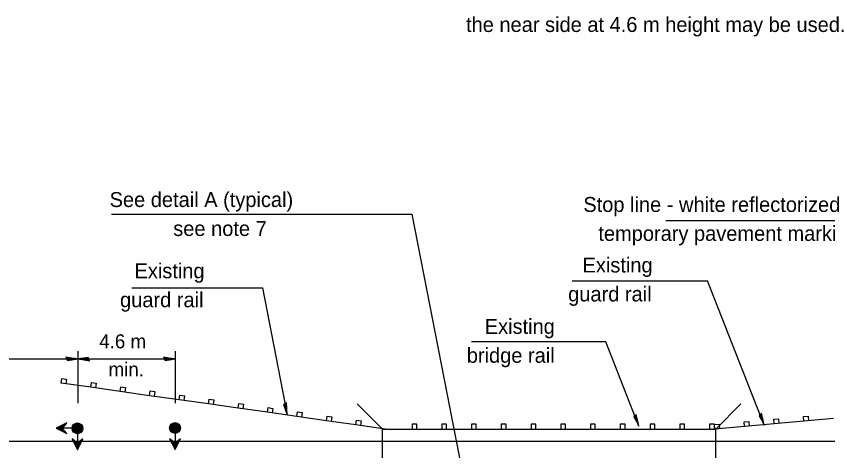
# Model space of a CAD drawing. Extents: x 52832 to 54215, y 64481 to 66497.
# Drawn here: x 53081.7 to 53202.1, y 65581.1 to 65645.6 of the extents above; entities that cross this region are included whole.
import ezdxf

# ---------------------------------------------------------------- set-up
doc = ezdxf.new("R2010")
doc.units = 0
for name, color, linetype in [('Design_EX_Roadway Dimensions', 7, 'Continuous'), ('Design_PR_EOP', 7, 'Continuous'), ('Sheets_General Details', 7, 'Continuous'), ('Stage_Construction Traffic Control', 7, 'Continuous'), ('Topo_Bridge Structures', 7, 'Continuous'), ('Topo_Guardrail', 7, 'Continuous')]:
    doc.layers.add(name, color=color, linetype=linetype)

msp = doc.modelspace()

# ---------------------------------------------------------------- linework, layer by layer
at = {"layer": 'Design_EX_Roadway Dimensions'}
for p, q in [((53095.88, 65616.24), (53140.4, 65616.24)), ((53140.4, 65616.24), (53148.5, 65574.68)), ((53178.07, 65615.28), (53227.63, 65615.28)), ((53164.2, 65606.33), (53184.25, 65606.33)), ((53192.66, 65584.93), (53184.25, 65606.33)), ((53098.9, 65605.3), (53118.23, 65605.3)), ((53118.23, 65605.3), (53121.89, 65586.47)), ((53169.17, 65597.27), (53149.25, 65597.27)), ((53174.08, 65584.77), (53169.17, 65597.27)), ((53090.86, 65595.9), (53090.86, 65588.19)), ((53105.32, 65595.9), (53105.32, 65588.19)), ((53059.03, 65594.75), (53105.32, 65594.75))]:
    msp.add_line(p, q, dxfattribs=at)
for points in [[(53089.23, 65594.77), (53089.29, 65594.53), (53089.97, 65594.63), (53090.86, 65594.75), (53089.92, 65594.87), (53089.09, 65595.02), (53089.23, 65594.77), (53089.31, 65594.61), (53090.26, 65594.75), (53089.22, 65594.93), (53089.37, 65594.73), (53089.81, 65594.75), (53089.39, 65594.82)], [(53092.48, 65594.72), (53092.42, 65594.96), (53091.74, 65594.86), (53090.86, 65594.75), (53091.8, 65594.62), (53092.62, 65594.47), (53092.48, 65594.72), (53092.4, 65594.88), (53091.45, 65594.74), (53092.49, 65594.56), (53092.34, 65594.77), (53091.9, 65594.74), (53092.32, 65594.67)], [(53103.7, 65594.77), (53103.76, 65594.53), (53104.44, 65594.63), (53105.32, 65594.75), (53104.38, 65594.87), (53103.56, 65595.02), (53103.7, 65594.77), (53103.77, 65594.61), (53104.73, 65594.75), (53103.68, 65594.93), (53103.84, 65594.73), (53104.28, 65594.75), (53103.86, 65594.82)], [(53121.61, 65588.06), (53121.38, 65587.96), (53121.61, 65587.31), (53121.89, 65586.47), (53121.84, 65587.42), (53121.82, 65588.25), (53121.61, 65588.06), (53121.46, 65587.96), (53121.78, 65587.05), (53121.76, 65588.11), (53121.59, 65587.92), (53121.7, 65587.49), (53121.68, 65587.92)], [(53173.51, 65586.28), (53173.3, 65586.14), (53173.65, 65585.55), (53174.08, 65584.77), (53173.86, 65585.69), (53173.69, 65586.51), (53173.51, 65586.28), (53173.39, 65586.16), (53173.86, 65585.32), (53173.65, 65586.36), (53173.52, 65586.14), (53173.7, 65585.74), (53173.61, 65586.16)], [(53192.09, 65586.44), (53191.89, 65586.3), (53192.23, 65585.71), (53192.66, 65584.93), (53192.44, 65585.85), (53192.27, 65586.67), (53192.09, 65586.44), (53191.97, 65586.32), (53192.44, 65585.48), (53192.24, 65586.52), (53192.1, 65586.3), (53192.29, 65585.9), (53192.19, 65586.32)]]:
    msp.add_lwpolyline(points, dxfattribs=at)
at = {"layer": 'Design_PR_EOP'}
msp.add_line((52918.09, 65582.56), (53431, 65582.56), dxfattribs=at)
at = {"layer": 'Stage_Construction Traffic Control'}
for p, q in [((53089.22, 65585.24), (53087.63, 65584.45)), ((53088.54, 65584.45), (53089.22, 65585.24)), ((53087.63, 65584.45), (53089.22, 65583.65)), ((53089.22, 65583.65), (53088.54, 65584.45)), ((53090.02, 65584.45), (53088.56, 65584.45)), ((53090.81, 65582.17), (53090.01, 65582.86)), ((53090.01, 65582.86), (53090.81, 65581.27)), ((53090.81, 65583.65), (53090.81, 65582.19)), ((53090.81, 65581.27), (53091.6, 65582.86)), ((53091.6, 65582.86), (53090.81, 65582.17)), ((53105.28, 65582.22), (53104.48, 65582.9)), ((53104.48, 65582.9), (53105.28, 65581.32)), ((53105.28, 65583.7), (53105.28, 65582.24)), ((53105.28, 65581.32), (53106.07, 65582.9)), ((53106.07, 65582.9), (53105.28, 65582.22))]:
    msp.add_line(p, q, dxfattribs=at)
for points in [[(53089.13, 65583.73), (53087.71, 65584.45), (53089.13, 65585.17), (53088.5, 65584.44), (53089.09, 65583.76), (53087.79, 65584.45), (53089.02, 65585.09), (53088.47, 65584.44), (53088.99, 65583.84), (53087.88, 65584.44), (53088.92, 65584.99), (53088.41, 65584.44), (53088.87, 65583.94), (53087.96, 65584.45), (53088.79, 65584.88), (53088.39, 65584.44), (53088.76, 65584.03), (53088.03, 65584.44), (53088.68, 65584.79), (53088.35, 65584.44), (53088.66, 65584.12), (53088.11, 65584.44), (53088.57, 65584.7), (53088.33, 65584.45), (53088.54, 65584.22), (53088.18, 65584.44), (53088.45, 65584.61), (53088.32, 65584.45), (53088.41, 65584.33), (53088.24, 65584.44), (53088.35, 65584.52), (53088.31, 65584.44), (53088.33, 65584.4), (53088.28, 65584.44), (53088.3, 65584.46)], [(53091.21, 65585.12), (53091.41, 65584.92), (53091.56, 65584.59), (53091.54, 65584.24), (53091.37, 65583.95), (53091.15, 65583.76), (53090.69, 65583.7), (53090.3, 65583.87), (53090.07, 65584.25), (53090.07, 65584.62), (53090.23, 65584.96), (53090.51, 65585.16), (53090.78, 65585.2), (53091.13, 65585.14), (53091.36, 65584.91), (53091.51, 65584.6), (53091.5, 65584.27), (53091.36, 65584.05), (53091.16, 65583.79), (53090.86, 65583.76), (53090.57, 65583.77), (53090.33, 65583.89), (53090.11, 65584.26), (53090.1, 65584.62), (53090.26, 65584.95), (53090.52, 65585.13), (53090.78, 65585.17), (53091.12, 65585.11), (53091.33, 65584.89), (53091.46, 65584.6), (53091.46, 65584.27), (53091.3, 65584.01), (53091.14, 65583.82), (53090.85, 65583.81), (53090.6, 65583.79), (53090.36, 65583.93), (53090.15, 65584.28), (53090.15, 65584.62), (53090.29, 65584.93), (53090.54, 65585.1), (53090.78, 65585.14), (53091.11, 65585.04), (53091.29, 65584.87), (53091.43, 65584.57), (53091.41, 65584.26), (53091.27, 65584.03), (53091.11, 65583.89), (53090.89, 65583.85), (53090.62, 65583.83), (53090.44, 65583.96), (53090.22, 65584.29), (53090.22, 65584.62), (53090.34, 65584.92), (53090.59, 65585.06), (53090.79, 65585.12), (53091.08, 65584.99), (53091.26, 65584.85), (53091.39, 65584.55), (53091.37, 65584.27), (53091.24, 65584.06), (53091.08, 65583.93), (53090.85, 65583.89), (53090.63, 65583.88), (53090.48, 65584.01), (53090.26, 65584.3), (53090.26, 65584.61), (53090.38, 65584.9), (53090.61, 65585.04), (53090.81, 65585.04), (53091.06, 65584.96), (53091.22, 65584.85), (53091.34, 65584.53), (53091.32, 65584.3), (53091.2, 65584.09), (53091.06, 65583.98), (53090.84, 65583.93), (53090.64, 65583.93), (53090.51, 65584.04), (53090.3, 65584.32), (53090.31, 65584.62), (53090.43, 65584.89), (53090.61, 65585), (53090.84, 65584.99), (53091.04, 65584.91), (53091.17, 65584.81), (53091.31, 65584.53), (53091.29, 65584.31), (53091.18, 65584.14), (53091.06, 65584.04), (53090.94, 65583.97), (53090.84, 65583.96), (53090.68, 65583.97), (53090.53, 65584.09), (53090.4, 65584.26), (53090.35, 65584.42), (53090.38, 65584.64), (53090.44, 65584.84), (53090.65, 65584.97), (53090.83, 65584.95), (53091.03, 65584.86), (53091.18, 65584.72)], [(53091.48, 65584.05), (53091.29, 65583.84), (53090.95, 65583.7), (53090.6, 65583.71), (53090.32, 65583.89), (53090.12, 65584.1), (53090.07, 65584.56), (53090.24, 65584.95), (53090.61, 65585.18), (53090.99, 65585.19), (53091.32, 65585.02), (53091.52, 65584.75), (53091.57, 65584.48), (53091.51, 65584.12), (53091.28, 65583.9), (53090.96, 65583.75), (53090.63, 65583.76), (53090.42, 65583.89), (53090.16, 65584.1), (53090.12, 65584.39), (53090.14, 65584.69), (53090.26, 65584.92), (53090.63, 65585.15), (53090.99, 65585.15), (53091.31, 65585), (53091.5, 65584.74), (53091.53, 65584.48), (53091.47, 65584.13), (53091.25, 65583.92), (53090.96, 65583.8), (53090.63, 65583.8), (53090.38, 65583.96), (53090.19, 65584.12), (53090.17, 65584.4), (53090.16, 65584.65), (53090.3, 65584.89), (53090.64, 65585.1), (53090.99, 65585.1), (53091.3, 65584.96), (53091.46, 65584.71), (53091.51, 65584.48), (53091.41, 65584.15), (53091.24, 65583.96), (53090.94, 65583.82), (53090.63, 65583.84), (53090.39, 65583.98), (53090.26, 65584.14), (53090.22, 65584.37), (53090.2, 65584.64), (53090.33, 65584.81), (53090.65, 65585.04), (53090.99, 65585.04), (53091.28, 65584.92), (53091.43, 65584.67), (53091.48, 65584.46), (53091.36, 65584.18), (53091.21, 65584), (53090.92, 65583.87), (53090.63, 65583.88), (53090.42, 65584.02), (53090.3, 65584.17), (53090.26, 65584.4), (53090.25, 65584.62), (53090.37, 65584.77), (53090.66, 65584.99), (53090.98, 65585), (53091.26, 65584.88), (53091.4, 65584.65), (53091.41, 65584.44), (53091.33, 65584.19), (53091.21, 65584.03), (53090.9, 65583.91), (53090.66, 65583.93), (53090.45, 65584.06), (53090.35, 65584.19), (53090.29, 65584.42), (53090.3, 65584.62), (53090.41, 65584.75), (53090.69, 65584.95), (53090.99, 65584.95), (53091.25, 65584.83), (53091.36, 65584.64), (53091.36, 65584.42), (53091.27, 65584.22), (53091.17, 65584.08), (53090.9, 65583.95), (53090.68, 65583.97), (53090.51, 65584.08), (53090.4, 65584.2), (53090.33, 65584.32), (53090.32, 65584.42), (53090.33, 65584.58), (53090.45, 65584.73), (53090.63, 65584.85), (53090.78, 65584.9), (53091, 65584.88), (53091.2, 65584.81), (53091.33, 65584.6), (53091.31, 65584.43), (53091.22, 65584.23), (53091.09, 65584.08)], [(53105.67, 65585.17), (53105.88, 65584.97), (53106.03, 65584.63), (53106.01, 65584.29), (53105.83, 65584), (53105.61, 65583.81), (53105.16, 65583.75), (53104.77, 65583.92), (53104.54, 65584.3), (53104.53, 65584.67), (53104.7, 65585), (53104.97, 65585.21), (53105.24, 65585.25), (53105.6, 65585.19), (53105.82, 65584.96), (53105.97, 65584.64), (53105.96, 65584.31), (53105.83, 65584.1), (53105.62, 65583.84), (53105.33, 65583.81), (53105.03, 65583.82), (53104.8, 65583.94), (53104.58, 65584.31), (53104.57, 65584.67), (53104.72, 65585), (53104.98, 65585.18), (53105.24, 65585.21), (53105.59, 65585.16), (53105.8, 65584.93), (53105.92, 65584.64), (53105.92, 65584.31), (53105.76, 65584.06), (53105.6, 65583.87), (53105.32, 65583.85), (53105.07, 65583.84), (53104.83, 65583.98), (53104.62, 65584.33), (53104.62, 65584.67), (53104.76, 65584.98), (53105.01, 65585.14), (53105.24, 65585.19), (53105.58, 65585.09), (53105.76, 65584.92), (53105.9, 65584.62), (53105.88, 65584.31), (53105.74, 65584.07), (53105.58, 65583.94), (53105.36, 65583.9), (53105.08, 65583.88), (53104.91, 65584.01), (53104.68, 65584.33), (53104.68, 65584.67), (53104.81, 65584.97), (53105.06, 65585.11), (53105.26, 65585.17), (53105.54, 65585.04), (53105.72, 65584.89), (53105.85, 65584.6), (53105.84, 65584.31), (53105.7, 65584.1), (53105.55, 65583.98), (53105.32, 65583.94), (53105.1, 65583.93), (53104.95, 65584.05), (53104.73, 65584.35), (53104.72, 65584.66), (53104.84, 65584.94), (53105.07, 65585.08), (53105.28, 65585.09), (53105.53, 65585.01), (53105.69, 65584.9), (53105.81, 65584.58), (53105.79, 65584.35), (53105.67, 65584.14), (53105.53, 65584.03), (53105.3, 65583.98), (53105.1, 65583.98), (53104.97, 65584.09), (53104.77, 65584.37), (53104.77, 65584.67), (53104.89, 65584.93), (53105.08, 65585.05), (53105.3, 65585.04), (53105.5, 65584.95), (53105.64, 65584.86), (53105.77, 65584.58), (53105.75, 65584.36), (53105.64, 65584.19), (53105.53, 65584.09), (53105.4, 65584.02), (53105.31, 65584), (53105.14, 65584.02), (53105, 65584.14), (53104.87, 65584.31), (53104.82, 65584.46), (53104.84, 65584.68), (53104.91, 65584.88), (53105.12, 65585.02), (53105.29, 65585), (53105.49, 65584.9), (53105.64, 65584.77)], [(53091.09, 65584.08), (53090.89, 65583.98), (53090.68, 65584.02), (53090.51, 65584.19), (53090.41, 65584.29), (53090.37, 65584.43), (53090.41, 65584.56), (53090.48, 65584.69), (53090.62, 65584.78), (53090.8, 65584.85), (53090.95, 65584.85), (53091.1, 65584.81), (53091.19, 65584.7), (53091.3, 65584.44), (53091.16, 65584.23), (53091, 65584.09), (53090.85, 65584.05), (53090.66, 65584.08), (53090.54, 65584.23), (53090.47, 65584.38), (53090.49, 65584.51), (53090.56, 65584.64), (53090.69, 65584.72), (53090.85, 65584.75), (53090.99, 65584.75), (53091.2, 65584.6), (53091.25, 65584.44), (53091.14, 65584.29), (53091.04, 65584.18), (53090.9, 65584.13), (53090.7, 65584.14), (53090.57, 65584.2), (53090.48, 65584.29), (53090.45, 65584.38), (53090.47, 65584.59), (53090.53, 65584.67), (53090.68, 65584.75), (53090.85, 65584.78), (53091.01, 65584.78), (53091.14, 65584.78), (53091.24, 65584.71), (53091.3, 65584.59), (53091.17, 65584.45), (53091.14, 65584.32), (53091.01, 65584.22), (53090.79, 65584.17), (53090.62, 65584.2), (53090.54, 65584.3), (53090.54, 65584.41), (53090.57, 65584.52), (53090.64, 65584.62), (53090.8, 65584.67), (53090.95, 65584.68), (53091.14, 65584.58), (53091.15, 65584.49), (53091.11, 65584.38), (53090.93, 65584.28), (53090.77, 65584.2), (53090.63, 65584.25), (53090.59, 65584.35), (53090.6, 65584.45), (53090.66, 65584.55), (53090.92, 65584.62), (53091.1, 65584.52), (53091.09, 65584.42), (53090.93, 65584.33), (53090.74, 65584.27), (53090.64, 65584.34), (53090.68, 65584.46), (53090.88, 65584.51), (53091.01, 65584.49), (53090.79, 65584.34), (53090.77, 65584.43), (53090.73, 65584.52), (53090.93, 65584.54), (53091.05, 65584.44), (53090.91, 65584.38)], [(53091.18, 65584.72), (53091.27, 65584.52), (53091.23, 65584.32), (53091.06, 65584.14), (53090.96, 65584.04), (53090.83, 65584.01), (53090.69, 65584.04), (53090.57, 65584.11), (53090.48, 65584.25), (53090.41, 65584.44), (53090.41, 65584.59), (53090.44, 65584.74), (53090.56, 65584.82), (53090.82, 65584.94), (53091.03, 65584.79), (53091.16, 65584.63), (53091.21, 65584.49), (53091.17, 65584.3), (53091.02, 65584.18), (53090.87, 65584.1), (53090.75, 65584.12), (53090.62, 65584.19), (53090.54, 65584.32), (53090.5, 65584.48), (53090.5, 65584.62), (53090.65, 65584.84), (53090.82, 65584.89), (53090.96, 65584.77), (53091.08, 65584.67), (53091.12, 65584.54), (53091.11, 65584.34), (53091.05, 65584.2), (53090.96, 65584.12), (53090.88, 65584.08), (53090.67, 65584.1), (53090.59, 65584.17), (53090.51, 65584.31), (53090.48, 65584.49), (53090.48, 65584.65), (53090.48, 65584.77), (53090.54, 65584.87), (53090.66, 65584.94), (53090.8, 65584.81), (53090.94, 65584.77), (53091.04, 65584.65), (53091.08, 65584.43), (53091.06, 65584.25), (53090.95, 65584.18), (53090.85, 65584.18), (53090.73, 65584.2), (53090.64, 65584.28), (53090.59, 65584.44), (53090.58, 65584.58), (53090.68, 65584.77), (53090.76, 65584.78), (53090.88, 65584.74), (53090.97, 65584.56), (53091.05, 65584.4), (53091, 65584.27), (53090.9, 65584.22), (53090.8, 65584.24), (53090.71, 65584.3), (53090.64, 65584.55), (53090.73, 65584.74), (53090.84, 65584.72), (53090.93, 65584.56), (53090.99, 65584.37), (53090.92, 65584.28), (53090.8, 65584.31), (53090.74, 65584.51), (53090.76, 65584.65), (53090.92, 65584.42), (53090.83, 65584.4), (53090.73, 65584.36), (53090.71, 65584.56), (53090.82, 65584.68), (53090.88, 65584.55)], [(53105.64, 65584.77), (53105.74, 65584.57), (53105.7, 65584.36), (53105.53, 65584.19), (53105.43, 65584.09), (53105.29, 65584.05), (53105.16, 65584.09), (53105.03, 65584.16), (53104.94, 65584.3), (53104.87, 65584.49), (53104.87, 65584.63), (53104.91, 65584.79), (53105.02, 65584.87), (53105.28, 65584.98), (53105.49, 65584.84), (53105.63, 65584.68), (53105.67, 65584.54), (53105.64, 65584.35), (53105.49, 65584.22), (53105.34, 65584.15), (53105.22, 65584.17), (53105.08, 65584.24), (53105.01, 65584.37), (53104.97, 65584.53), (53104.97, 65584.67), (53105.12, 65584.88), (53105.28, 65584.93), (53105.43, 65584.82), (53105.54, 65584.72), (53105.59, 65584.59), (53105.58, 65584.38), (53105.52, 65584.25), (53105.43, 65584.17), (53105.34, 65584.13), (53105.13, 65584.15), (53105.06, 65584.21), (53104.97, 65584.36), (53104.94, 65584.54), (53104.94, 65584.7), (53104.94, 65584.82), (53105.01, 65584.92), (53105.13, 65584.98), (53105.27, 65584.86), (53105.4, 65584.82), (53105.5, 65584.69), (53105.55, 65584.47), (53105.53, 65584.3), (53105.42, 65584.23), (53105.31, 65584.22), (53105.19, 65584.25), (53105.1, 65584.33), (53105.06, 65584.49), (53105.05, 65584.63), (53105.14, 65584.82), (53105.23, 65584.83), (53105.34, 65584.79), (53105.44, 65584.61), (53105.52, 65584.45), (53105.47, 65584.31), (53105.37, 65584.27), (53105.27, 65584.29), (53105.17, 65584.35), (53105.1, 65584.6), (53105.19, 65584.79), (53105.3, 65584.77), (53105.39, 65584.61), (53105.45, 65584.42), (53105.38, 65584.33), (53105.26, 65584.36), (53105.21, 65584.56), (53105.23, 65584.7), (53105.38, 65584.47), (53105.29, 65584.45), (53105.19, 65584.41), (53105.18, 65584.61), (53105.28, 65584.73), (53105.34, 65584.6)], [(53091.53, 65582.76), (53090.8, 65581.34), (53090.09, 65582.76), (53090.81, 65582.14), (53091.49, 65582.73), (53090.8, 65581.43), (53090.17, 65582.66), (53090.81, 65582.1), (53091.41, 65582.62), (53090.81, 65581.52), (53090.27, 65582.55), (53090.81, 65582.05), (53091.32, 65582.51), (53090.8, 65581.6), (53090.38, 65582.42), (53090.81, 65582.02), (53091.22, 65582.4), (53090.81, 65581.67), (53090.46, 65582.31), (53090.81, 65581.99), (53091.13, 65582.29), (53090.81, 65581.74), (53090.56, 65582.21), (53090.8, 65581.97), (53091.04, 65582.18), (53090.81, 65581.81), (53090.65, 65582.08), (53090.8, 65581.95), (53090.93, 65582.05), (53090.82, 65581.87), (53090.73, 65581.99), (53090.81, 65581.94), (53090.86, 65581.97), (53090.81, 65581.92), (53090.79, 65581.94)], [(53105.99, 65582.81), (53105.27, 65581.39), (53104.55, 65582.81), (53105.28, 65582.18), (53105.96, 65582.78), (53105.27, 65581.47), (53104.63, 65582.71), (53105.28, 65582.15), (53105.88, 65582.67), (53105.28, 65581.57), (53104.74, 65582.6), (53105.28, 65582.1), (53105.78, 65582.55), (53105.27, 65581.64), (53104.84, 65582.47), (53105.28, 65582.07), (53105.69, 65582.44), (53105.28, 65581.71), (53104.93, 65582.36), (53105.28, 65582.04), (53105.6, 65582.34), (53105.28, 65581.79), (53105.02, 65582.26), (53105.27, 65582.01), (53105.5, 65582.23), (53105.28, 65581.86), (53105.11, 65582.13), (53105.27, 65582), (53105.4, 65582.1), (53105.28, 65581.92), (53105.2, 65582.04), (53105.28, 65581.99), (53105.32, 65582.01), (53105.28, 65581.96), (53105.26, 65581.99)]]:
    msp.add_lwpolyline(points, dxfattribs=at)
for centre in [(53090.81, 65584.44), (53090.81, 65584.44), (53105.28, 65584.49)]:
    msp.add_circle(centre, 0.794, dxfattribs=at)
at = {"layer": 'Topo_Bridge Structures'}
for p, q in [((53136.05, 65584.32), (53132.31, 65588.07)), ((53185.47, 65584.32), (53189.21, 65588.07)), ((53136.05, 65563.15), (53136.05, 65584.32)), ((53136.05, 65584.32), (53185.47, 65584.32)), ((53185.47, 65563.15), (53185.47, 65584.32))]:
    msp.add_line(p, q, dxfattribs=at)
at = {"layer": 'Topo_Guardrail'}
for points in [[(53092.78, 65590.54), (53088.41, 65591.16), (53088.51, 65591.85), (53089.21, 65591.76), (53089.11, 65591.06)], [(53097.15, 65589.92), (53092.78, 65590.54), (53092.88, 65591.24), (53093.58, 65591.14), (53093.48, 65590.44)], [(53101.51, 65589.29), (53097.15, 65589.92), (53097.25, 65590.61), (53097.94, 65590.52), (53097.85, 65589.82)], [(53105.88, 65588.68), (53101.51, 65589.29), (53101.61, 65590), (53102.31, 65589.9), (53102.21, 65589.2)], [(53110.25, 65588.06), (53105.88, 65588.68), (53105.98, 65589.37), (53106.68, 65589.27), (53106.58, 65588.58)], [(53114.62, 65587.43), (53110.25, 65588.06), (53110.35, 65588.75), (53111.05, 65588.65), (53110.95, 65587.96)], [(53118.99, 65586.82), (53114.62, 65587.43), (53114.72, 65588.13), (53115.42, 65588.03), (53115.32, 65587.34)], [(53123.36, 65586.19), (53118.99, 65586.82), (53119.09, 65587.51), (53119.79, 65587.41), (53119.69, 65586.72)], [(53127.72, 65585.57), (53123.36, 65586.19), (53123.46, 65586.89), (53124.15, 65586.79), (53124.06, 65586.1)], [(53132.09, 65584.95), (53127.72, 65585.57), (53127.82, 65586.27), (53128.52, 65586.17), (53128.42, 65585.48)], [(53202.92, 65585.9), (53198.52, 65585.5), (53198.46, 65586.2), (53199.16, 65586.26), (53199.22, 65585.56)], [(53136.46, 65584.33), (53132.09, 65584.95), (53132.19, 65585.65), (53132.89, 65585.55), (53132.79, 65584.85)], [(53136.72, 65584.33), (53141.13, 65584.33), (53141.13, 65585.04), (53140.43, 65585.04), (53140.43, 65584.33)], [(53141.13, 65584.33), (53145.55, 65584.33), (53145.55, 65585.04), (53144.84, 65585.04), (53144.84, 65584.33)], [(53145.55, 65584.33), (53149.96, 65584.33), (53149.96, 65585.04), (53149.25, 65585.04), (53149.25, 65584.33)], [(53149.96, 65584.33), (53154.37, 65584.33), (53154.37, 65585.04), (53153.66, 65585.04), (53153.66, 65584.33)], [(53154.37, 65584.33), (53158.78, 65584.33), (53158.78, 65585.04), (53158.08, 65585.04), (53158.08, 65584.33)], [(53158.78, 65584.33), (53163.19, 65584.33), (53163.19, 65585.04), (53162.49, 65585.04), (53162.49, 65584.33)], [(53163.19, 65584.33), (53167.61, 65584.33), (53167.61, 65585.04), (53166.9, 65585.04), (53166.9, 65584.33)], [(53167.61, 65584.33), (53172.02, 65584.33), (53172.02, 65585.04), (53171.31, 65585.04), (53171.31, 65584.33)], [(53172.02, 65584.33), (53176.43, 65584.33), (53176.43, 65585.04), (53175.72, 65585.04), (53175.72, 65584.33)], [(53176.43, 65584.33), (53180.84, 65584.33), (53180.84, 65585.04), (53180.14, 65585.04), (53180.14, 65584.33)], [(53180.84, 65584.33), (53185.26, 65584.33), (53185.26, 65585.04), (53184.55, 65585.04), (53184.55, 65584.33)], [(53189.73, 65584.7), (53185.34, 65584.31), (53185.28, 65585.01), (53185.98, 65585.07), (53186.04, 65584.37)], [(53194.13, 65585.1), (53189.73, 65584.7), (53189.67, 65585.41), (53190.37, 65585.47), (53190.44, 65584.77)], [(53198.52, 65585.5), (53194.13, 65585.1), (53194.06, 65585.8), (53194.77, 65585.87), (53194.83, 65585.16)]]:
    msp.add_lwpolyline(points, dxfattribs=at)

# ---------------------------------------------------------------- texts
at = {"layer": 'Design_EX_Roadway Dimensions'}
for s, height, p in [('See detail A (typical)', 2.2197, (53095.58, 65617.3)), ('Stop line - white reflectorized', 2.2197, (53165.83, 65616.57)), ('see note 7', 2.22, (53105.02, 65613)), ('temporary pavement marking', 2.2197, (53168.06, 65612.27)), ('Existing', 2.22, (53165.71, 65607.58)), ('Existing', 2.22, (53099.27, 65606.72)), ('guard rail', 2.22, (53163.58, 65603.28)), ('guard rail', 2.22, (53097.13, 65602.42)), ('Existing', 2.22, (53151.21, 65598.47)), ('4.6 m', 2.081, (53094.04, 65596.32)), ('bridge rail', 2.2197, (53148.55, 65594.17)), ('min.', 2.081, (53095.42, 65592.16))]:
    msp.add_text(s, height=height, dxfattribs=at).set_placement(p)
at = {"layer": 'Sheets_General Details'}
msp.add_text('the near side at 4.6 m height may be used.', height=2.2197, dxfattribs=at).set_placement((53148.44, 65643.29))

doc.saveas('drawing.dxf')
